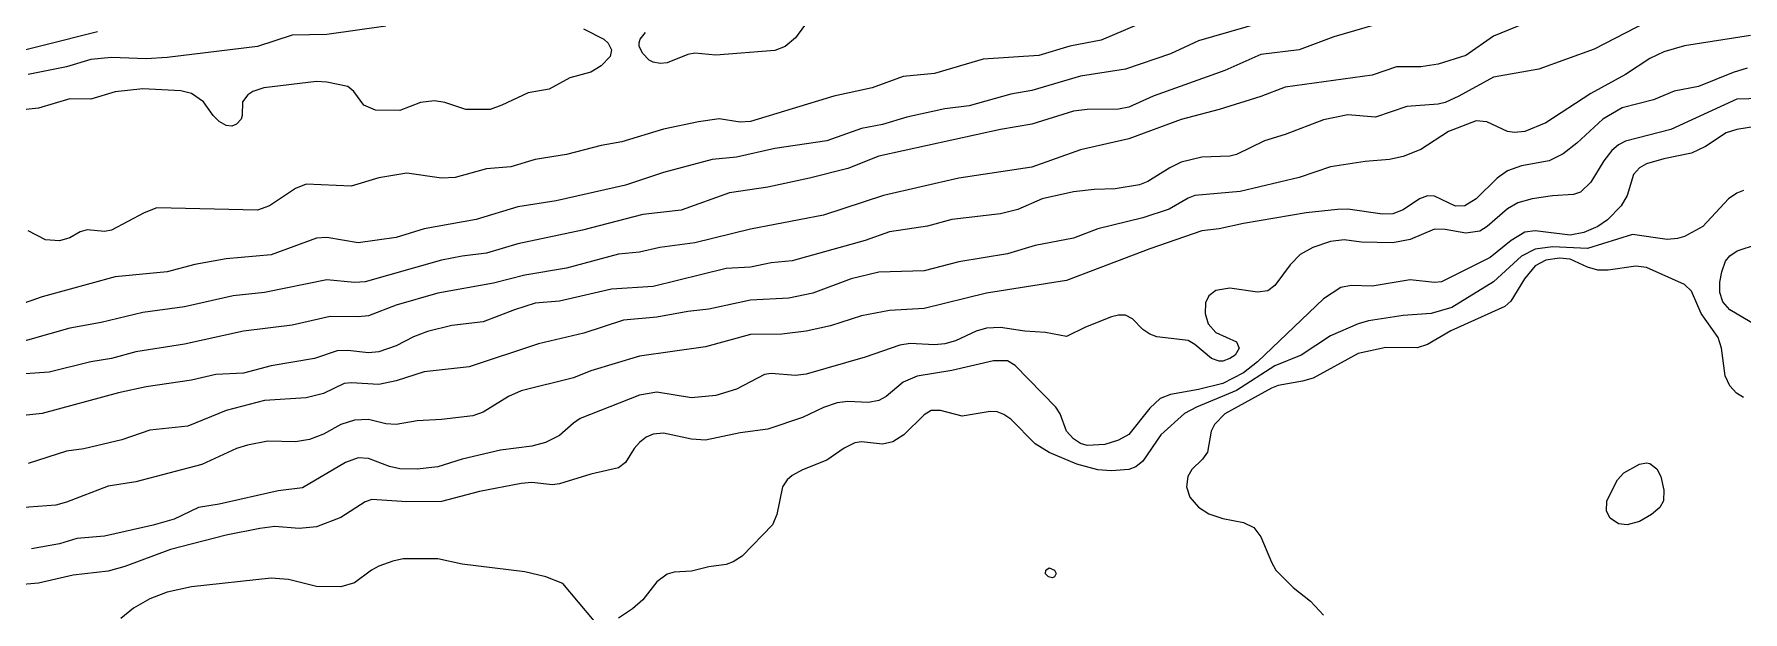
# Model space of a CAD drawing. Extents: x 474277 to 475042, y 254928 to 255625.
# Drawn here: x 474395.3 to 474433.03, y 255432.28 to 255445.05 of the extents above; entities that cross this region are included whole.
import ezdxf

# ---------------------------------------------------------------- set-up
doc = ezdxf.new("R2010")
doc.units = 0
doc.header["$MEASUREMENT"] = 0
doc.layers.add('BaseMapV2_DTM_export_MonNov09090547073261 — entities', color=1, linetype='CONTINUOUS')

msp = doc.modelspace()

# ---------------------------------------------------------------- linework, layer by layer
at = {"layer": 'BaseMapV2_DTM_export_MonNov09090547073261 — entities', "color": 15, "linetype": 'Continuous', "true_color": 0xb7484b}
for points in [[(474431.363, 255445.546, 84.75), (474429.753, 255444.716, 84.75), (474428.526, 255444.273, 84.75), (474427.529, 255444.098, 84.75), (474426.762, 255443.675, 84.75), (474426.456, 255443.537, 84.75), (474426.302, 255443.501, 84.75), (474425.612, 255443.446, 84.75), (474424.922, 255443.211, 84.75), (474424.309, 255443.267, 84.75), (474423.772, 255443.151, 84.75), (474422.928, 255442.826, 84.75), (474422.468, 255442.689, 84.75), (474421.855, 255442.389, 84.75), (474421.702, 255442.352, 84.75), (474421.088, 255442.326, 84.75), (474420.628, 255442.218, 84.75), (474420.38, 255442.096, 84.75), (474419.895, 255441.789, 84.75), (474419.708, 255441.717, 84.75), (474419.171, 255441.627, 84.75), (474418.711, 255441.617, 84.75), (474418.251, 255441.565, 84.75), (474417.561, 255441.404, 84.75), (474417.024, 255441.172, 84.75), (474416.641, 255441.072, 84.75), (474415.568, 255440.95, 84.75), (474415.031, 255440.804, 84.75), (474414.187, 255440.674, 84.75), (474413.656, 255440.486, 84.75), (474412.04, 255440.035, 84.75), (474411.58, 255439.99, 84.75), (474411.12, 255439.893, 84.75), (474410.584, 255439.87, 84.75), (474408.973, 255439.468, 84.75), (474408.053, 255439.413, 84.75), (474406.903, 255439.147, 84.75), (474406.366, 255439.098, 84.75), (474405.906, 255438.956, 84.75), (474405.216, 255438.688, 84.75), (474404.526, 255438.607, 84.75), (474403.989, 255438.472, 84.75), (474403.683, 255438.357, 84.75), (474403.299, 255438.155, 84.75), (474402.916, 255438.028, 84.75), (474402.686, 255438.006, 84.75), (474402.226, 255438.054, 84.75), (474401.996, 255438.046, 84.75), (474401.495, 255437.879, 84.75), (474400.539, 255437.718, 84.75), (474399.926, 255437.552, 84.75), (474399.312, 255437.525, 84.75), (474398.775, 255437.398, 84.75), (474397.779, 255437.253, 84.75), (474397.165, 255437.122, 84.75), (474395.478, 255436.665, 84.75), (474393.485, 255436.446, 84.75)], [(474422.775, 255445.406, 85.5), (474421.012, 255444.901, 85.5), (474420.398, 255444.61, 85.5), (474419.401, 255444.273, 85.5), (474418.405, 255444.119, 85.5), (474417.331, 255443.805, 85.5), (474416.871, 255443.724, 85.5), (474415.951, 255443.465, 85.5), (474415.414, 255443.399, 85.5), (474414.571, 255443.209, 85.5), (474414.034, 255443.049, 85.5), (474413.574, 255442.959, 85.5), (474412.807, 255442.691, 85.5), (474411.657, 255442.521, 85.5), (474410.814, 255442.329, 85.5), (474410.277, 255442.278, 85.5), (474409.203, 255441.991, 85.5), (474408.36, 255441.708, 85.5), (474406.826, 255441.361, 85.5), (474405.983, 255441.228, 85.5), (474405.063, 255440.952, 85.5), (474403.913, 255440.745, 85.5), (474403.299, 255440.552, 85.5), (474402.456, 255440.433, 85.5), (474401.766, 255440.549, 85.5), (474401.536, 255440.536, 85.5), (474400.539, 255440.166, 85.5), (474399.542, 255440.083, 85.5), (474398.852, 255439.955, 85.5), (474398.239, 255439.795, 85.5), (474397.089, 255439.685, 85.5), (474395.478, 255439.238, 85.5), (474394.788, 255438.996, 85.5)], [(474419.938, 255445.369, 85.75), (474418.865, 255444.916, 85.75), (474418.175, 255444.784, 85.75), (474417.484, 255444.574, 85.75), (474416.258, 255444.495, 85.75), (474415.184, 255444.179, 85.75), (474414.494, 255444.114, 85.75), (474413.808, 255443.86, 85.75), (474412.961, 255443.676, 85.75), (474411.12, 255443.117, 85.75), (474410.89, 255443.102, 85.75), (474410.43, 255443.173, 85.75), (474409.97, 255443.109, 85.75), (474409.203, 255442.945, 85.75), (474408.283, 255442.667, 85.75), (474407.823, 255442.586, 85.75), (474407.056, 255442.384, 85.75), (474406.366, 255442.277, 85.75), (474405.83, 255442.114, 85.75), (474405.293, 255442.07, 85.75), (474404.603, 255441.876, 85.75), (474404.296, 255441.863, 85.75), (474403.529, 255441.976, 85.75), (474402.916, 255441.871, 85.75), (474402.303, 255441.686, 85.75), (474401.306, 255441.728, 85.75), (474401.076, 255441.637, 85.75), (474400.499, 255441.253, 85.75), (474400.232, 255441.154, 85.75), (474398.009, 255441.206, 85.75), (474397.734, 255441.099, 85.75), (474397.012, 255440.711, 85.75), (474396.859, 255440.684, 85.75), (474396.475, 255440.725, 85.75), (474396.322, 255440.676, 85.75), (474396.092, 255440.544, 85.75), (474395.862, 255440.478, 85.75), (474395.555, 255440.499, 85.75), (474395.172, 255440.703, 85.75)], [(474396.705, 255445.097, 86.5), (474394.328, 255444.502, 86.5)], [(474425.144, 255445.316, 85.25), (474424.002, 255444.99, 85.25), (474423.235, 255444.7, 85.25), (474422.392, 255444.599, 85.25), (474421.593, 255444.243, 85.25), (474420.015, 255443.674, 85.25), (474419.478, 255443.432, 85.25), (474419.248, 255443.391, 85.25), (474418.558, 255443.381, 85.25), (474418.251, 255443.342, 85.25), (474417.331, 255443.059, 85.25), (474416.641, 255442.941, 85.25), (474413.957, 255442.348, 85.25), (474413.267, 255442.079, 85.25), (474412.424, 255441.863, 85.25), (474411.504, 255441.666, 85.25), (474410.66, 255441.543, 85.25), (474409.587, 255441.155, 85.25), (474408.743, 255441.064, 85.25), (474407.411, 255440.716, 85.25), (474405.983, 255440.412, 85.25), (474405.293, 255440.208, 85.25), (474404.756, 255440.142, 85.25), (474404.296, 255440.048, 85.25), (474402.609, 255439.575, 85.25), (474402.379, 255439.558, 85.25), (474401.766, 255439.615, 85.25), (474400.386, 255439.335, 85.25), (474399.696, 255439.261, 85.25), (474398.622, 255439.021, 85.25), (474397.702, 255438.894, 85.25), (474396.782, 255438.674, 85.25), (474396.092, 255438.551, 85.25), (474394.712, 255438.157, 85.25)], [(474407.435, 255445.163, 86), (474407.883, 255444.933, 86), (474407.977, 255444.845, 86), (474408.052, 255444.703, 86), (474408.025, 255444.55, 86), (474407.823, 255444.344, 86), (474407.593, 255444.207, 86), (474407.133, 255444.08, 86), (474406.673, 255443.832, 86), (474406.213, 255443.753, 86), (474405.631, 255443.476, 86), (474405.37, 255443.384, 86), (474404.833, 255443.381, 86), (474404.373, 255443.535, 86), (474404.143, 255443.57, 86), (474403.836, 255443.534, 86), (474403.376, 255443.357, 86), (474402.839, 255443.365, 86), (474402.586, 255443.476, 86), (474402.362, 255443.783, 86), (474402.226, 255443.891, 86), (474401.766, 255443.988, 86), (474401.536, 255444.002, 86), (474400.371, 255443.86, 86), (474400.129, 255443.783, 86), (474400.019, 255443.706, 86), (474399.902, 255443.553, 86), (474399.898, 255443.246, 86), (474399.872, 255443.169, 86), (474399.772, 255443.057, 86), (474399.669, 255443.016, 86), (474399.542, 255443.028, 86), (474399.389, 255443.116, 86), (474399.256, 255443.246, 86), (474399.043, 255443.553, 86), (474398.775, 255443.734, 86), (474398.545, 255443.796, 86), (474397.702, 255443.842, 86), (474397.089, 255443.772, 86), (474396.552, 255443.612, 86), (474396.092, 255443.62, 86), (474395.402, 255443.411, 86), (474394.712, 255443.335, 86)], [(474428.372, 255445.347, 85), (474427.529, 255445.006, 85), (474426.916, 255444.575, 85), (474426.302, 255444.384, 85), (474425.919, 255444.326, 85), (474425.382, 255444.327, 85), (474424.845, 255444.139, 85), (474422.928, 255443.873, 85), (474422.392, 255443.67, 85), (474421.472, 255443.379, 85), (474420.628, 255443.159, 85), (474419.478, 255442.73, 85), (474418.405, 255442.488, 85), (474417.331, 255442.109, 85), (474415.721, 255441.863, 85), (474414.057, 255441.483, 85), (474412.731, 255441.049, 85), (474411.12, 255440.737, 85), (474409.893, 255440.432, 85), (474409.118, 255440.332, 85), (474408.667, 255440.227, 85), (474408.207, 255440.185, 85), (474407.056, 255439.875, 85), (474406.136, 255439.717, 85), (474405.446, 255439.544, 85), (474404.219, 255439.319, 85), (474403.299, 255439.058, 85), (474402.686, 255438.818, 85), (474402.456, 255438.796, 85), (474401.842, 255438.808, 85), (474400.999, 255438.616, 85), (474399.926, 255438.485, 85), (474398.622, 255438.194, 85), (474397.549, 255438.026, 85), (474397.012, 255437.879, 85), (474396.552, 255437.807, 85), (474395.632, 255437.575, 85), (474394.788, 255437.517, 85)], [(474403.069, 255445.222, 86.25), (474401.766, 255445.041, 86.25), (474400.999, 255445.024, 86.25), (474400.232, 255444.778, 86.25), (474398.239, 255444.53, 86.25), (474397.779, 255444.505, 86.25), (474397.012, 255444.528, 86.25), (474396.552, 255444.487, 86.25), (474396.015, 255444.327, 86.25), (474395.172, 255444.159, 86.25)], [(474433.203, 255445.02, 84.5), (474431.746, 255444.79, 84.5), (474431.286, 255444.657, 84.5), (474430.979, 255444.506, 84.5), (474430.443, 255444.156, 84.5), (474429.676, 255443.732, 84.5), (474428.679, 255443.084, 84.5), (474428.219, 255442.898, 84.5), (474427.989, 255442.872, 84.5), (474427.836, 255442.895, 84.5), (474427.376, 255443.109, 84.5), (474427.146, 255443.133, 84.5), (474426.532, 255442.894, 84.5), (474425.919, 255442.496, 84.5), (474425.535, 255442.341, 84.5), (474425.229, 255442.273, 84.5), (474424.692, 255442.229, 84.5), (474423.925, 255442.115, 84.5), (474423.235, 255441.881, 84.5), (474421.932, 255441.569, 84.5), (474420.935, 255441.479, 84.5), (474420.782, 255441.423, 84.5), (474420.362, 255441.176, 84.5), (474419.785, 255440.988, 84.5), (474418.788, 255440.743, 84.5), (474418.251, 255440.538, 84.5), (474417.408, 255440.379, 84.5), (474416.794, 255440.191, 84.5), (474415.721, 255440.015, 84.5), (474414.954, 255439.817, 84.5), (474413.957, 255439.788, 84.5), (474413.344, 255439.64, 84.5), (474412.5, 255439.32, 84.5), (474411.964, 255439.212, 84.5), (474411.12, 255439.166, 84.5), (474410.2, 255438.967, 84.5), (474409.74, 255438.919, 84.5), (474409.05, 255438.792, 84.5), (474408.313, 255438.722, 84.5), (474407.44, 255438.439, 84.5), (474406.443, 255438.2, 84.5), (474404.91, 255437.693, 84.5), (474403.913, 255437.582, 84.5), (474403.299, 255437.381, 84.5), (474402.916, 255437.306, 84.5), (474402.303, 255437.341, 84.5), (474402.149, 255437.325, 84.5), (474401.689, 255437.107, 84.5), (474401.306, 255437.009, 84.5), (474400.386, 255436.951, 84.5), (474399.542, 255436.728, 84.5), (474398.699, 255436.382, 84.5), (474397.855, 255436.29, 84.5), (474397.242, 255436.079, 84.5), (474396.398, 255435.881, 84.5), (474396.015, 255435.827, 84.5), (474395.172, 255435.557, 84.5)], [(474412.316, 255445.24, 86), (474412.117, 255444.969, 86), (474411.887, 255444.777, 86), (474411.657, 255444.687, 86), (474410.354, 255444.586, 86), (474409.893, 255444.625, 86), (474409.74, 255444.595, 86), (474409.28, 255444.416, 86), (474409.127, 255444.396, 86), (474408.973, 255444.426, 86), (474408.885, 255444.473, 86), (474408.733, 255444.626, 86), (474408.664, 255444.78, 86), (474408.663, 255444.856, 86), (474408.685, 255444.933, 86), (474408.8, 255445.086, 86)], [(474433.126, 255444.292, 84.25), (474432.82, 255444.202, 84.25), (474432.053, 255443.889, 84.25), (474431.516, 255443.788, 84.25), (474431.056, 255443.598, 84.25), (474430.366, 255443.419, 84.25), (474429.943, 255443.169, 84.25), (474429.369, 255442.634, 84.25), (474429.063, 255442.403, 84.25), (474428.756, 255442.249, 84.25), (474428.142, 255442.133, 84.25), (474427.836, 255442.028, 84.25), (474427.606, 255441.862, 84.25), (474427.141, 255441.406, 84.25), (474426.897, 255441.253, 84.25), (474426.686, 255441.248, 84.25), (474426.226, 255441.467, 84.25), (474426.072, 255441.474, 84.25), (474425.894, 255441.406, 84.25), (474425.535, 255441.165, 84.25), (474425.305, 255441.075, 84.25), (474425.075, 255441.071, 84.25), (474424.309, 255441.179, 84.25), (474424.079, 255441.173, 84.25), (474423.388, 255441.097, 84.25), (474422.008, 255440.865, 84.25), (474421.472, 255440.743, 84.25), (474421.088, 255440.701, 84.25), (474419.938, 255440.304, 84.25), (474418.098, 255439.605, 84.25), (474416.334, 255439.321, 84.25), (474414.954, 255438.98, 84.25), (474414.187, 255438.94, 84.25), (474413.574, 255438.819, 84.25), (474412.884, 255438.598, 84.25), (474412.347, 255438.483, 84.25), (474411.81, 255438.412, 84.25), (474411.12, 255438.41, 84.25), (474410.124, 255438.133, 84.25), (474408.667, 255437.933, 84.25), (474407.593, 255437.608, 84.25), (474407.21, 255437.45, 84.25), (474406.06, 255437.166, 84.25), (474405.776, 255437.035, 84.25), (474405.216, 255436.693, 84.25), (474404.986, 255436.608, 84.25), (474404.296, 255436.526, 84.25), (474403.759, 255436.5, 84.25), (474403.299, 255436.422, 84.25), (474403.069, 255436.431, 84.25), (474402.686, 255436.528, 84.25), (474402.379, 255436.514, 84.25), (474402.073, 255436.419, 84.25), (474401.689, 255436.203, 84.25), (474401.382, 255436.09, 84.25), (474401.076, 255436.032, 84.25), (474400.462, 255436.053, 84.25), (474400.017, 255435.962, 84.25), (474399.772, 255435.885, 84.25), (474399.005, 255435.537, 84.25), (474397.549, 255435.154, 84.25), (474396.935, 255435.059, 84.25), (474396.015, 255434.7, 84.25), (474395.785, 255434.636, 84.25), (474394.788, 255434.565, 84.25)], [(474434.507, 255443.652, 84), (474432.896, 255443.611, 84), (474431.439, 255442.938, 84), (474430.443, 255442.684, 84), (474430.289, 255442.604, 84), (474430.136, 255442.472, 84), (474429.963, 255442.249, 84), (474429.676, 255441.778, 84), (474429.446, 255441.556, 84), (474429.293, 255441.501, 84), (474428.833, 255441.477, 84), (474428.379, 255441.406, 84), (474428.066, 255441.318, 84), (474427.836, 255441.186, 84), (474427.386, 255440.793, 84), (474427.222, 255440.695, 84), (474426.916, 255440.646, 84), (474426.456, 255440.731, 84), (474426.226, 255440.74, 84), (474425.689, 255440.507, 84), (474425.305, 255440.431, 84), (474424.615, 255440.451, 84), (474424.232, 255440.498, 84), (474423.925, 255440.466, 84), (474423.535, 255440.332, 84), (474423.255, 255440.179, 84), (474423.034, 255439.949, 84), (474422.698, 255439.491, 84), (474422.545, 255439.376, 84), (474422.315, 255439.341, 84), (474421.702, 255439.432, 84), (474421.395, 255439.381, 84), (474421.242, 255439.265, 84), (474421.171, 255439.106, 84), (474421.163, 255438.876, 84), (474421.227, 255438.646, 84), (474421.395, 255438.449, 84), (474421.855, 255438.245, 84), (474421.911, 255438.109, 84), (474421.821, 255437.955, 84), (474421.702, 255437.875, 84), (474421.548, 255437.821, 84), (474421.472, 255437.817, 84), (474421.299, 255437.879, 84), (474420.935, 255438.187, 84), (474420.782, 255438.273, 84), (474420.091, 255438.36, 84), (474419.938, 255438.412, 84), (474419.785, 255438.521, 84), (474419.555, 255438.753, 84), (474419.401, 255438.836, 84), (474419.248, 255438.836, 84), (474419.095, 255438.798, 84), (474418.518, 255438.569, 84), (474418.098, 255438.366, 84), (474417.638, 255438.453, 84), (474417.178, 255438.481, 84), (474416.641, 255438.564, 84), (474416.334, 255438.548, 84), (474416.104, 255438.483, 84), (474415.644, 255438.271, 84), (474415.414, 255438.202, 84), (474415.184, 255438.181, 84), (474414.647, 255438.212, 84), (474414.417, 255438.175, 84), (474413.651, 255437.907, 84), (474412.347, 255437.532, 84), (474412.117, 255437.504, 84), (474411.58, 255437.543, 84), (474411.427, 255437.521, 84), (474410.814, 255437.201, 84), (474410.354, 255437.061, 84), (474409.817, 255437.009, 84), (474409.05, 255437.131, 84), (474408.667, 255437.068, 84), (474407.363, 255436.549, 84), (474407.21, 255436.449, 84), (474406.903, 255436.174, 84), (474406.596, 255436.019, 84), (474406.29, 255435.941, 84), (474405.6, 255435.851, 84), (474404.756, 255435.654, 84), (474404.219, 255435.481, 84), (474403.759, 255435.431, 84), (474403.376, 255435.438, 84), (474403.146, 255435.492, 84), (474402.686, 255435.67, 84), (474402.456, 255435.681, 84), (474402.178, 255435.579, 84), (474401.229, 255435.02, 84), (474400.692, 255434.951, 84), (474399.389, 255434.66, 84), (474398.929, 255434.585, 84), (474398.392, 255434.326, 84), (474397.932, 255434.19, 84), (474396.859, 255433.954, 84), (474396.245, 255433.902, 84), (474395.862, 255433.78, 84), (474395.248, 255433.673, 84)], [(474433.356, 255443.011, 83.75), (474432.896, 255442.943, 83.75), (474432.666, 255442.863, 83.75), (474432.206, 255442.567, 83.75), (474431.9, 255442.416, 83.75), (474431.286, 255442.293, 83.75), (474430.903, 255442.183, 83.75), (474430.749, 255442.09, 83.75), (474430.621, 255441.943, 83.75), (474430.48, 255441.483, 83.75), (474430.344, 255441.253, 83.75), (474430.046, 255440.946, 83.75), (474429.829, 255440.792, 83.75), (474429.523, 255440.664, 83.75), (474429.216, 255440.602, 83.75), (474428.449, 255440.701, 83.75), (474428.219, 255440.667, 83.75), (474427.919, 255440.486, 83.75), (474427.452, 255440.108, 83.75), (474426.379, 255439.576, 83.75), (474426.226, 255439.561, 83.75), (474425.689, 255439.613, 83.75), (474424.845, 255439.473, 83.75), (474424.385, 255439.494, 83.75), (474424.155, 255439.446, 83.75), (474423.772, 255439.2, 83.75), (474422.315, 255437.802, 83.75), (474422.008, 255437.562, 83.75), (474421.548, 255437.326, 83.75), (474421.012, 255437.189, 83.75), (474420.398, 255437.084, 83.75), (474420.168, 255436.994, 83.75), (474419.938, 255436.783, 83.75), (474419.478, 255436.2, 83.75), (474419.248, 255436.073, 83.75), (474418.941, 255435.98, 83.75), (474418.558, 255435.952, 83.75), (474418.405, 255436.002, 83.75), (474418.251, 255436.102, 83.75), (474418.101, 255436.269, 83.75), (474417.958, 255436.652, 83.75), (474417.866, 255436.805, 83.75), (474416.964, 255437.725, 83.75), (474416.794, 255437.823, 83.75), (474416.488, 255437.823, 83.75), (474415.568, 255437.615, 83.75), (474414.801, 255437.488, 83.75), (474414.494, 255437.352, 83.75), (474414.118, 255437.035, 83.75), (474413.957, 255436.949, 83.75), (474413.727, 255436.905, 83.75), (474413.267, 255436.924, 83.75), (474413.037, 255436.895, 83.75), (474412.731, 255436.795, 83.75), (474412.27, 255436.57, 83.75), (474411.504, 255436.315, 83.75), (474410.89, 255436.237, 83.75), (474410.124, 255436.076, 83.75), (474409.817, 255436.097, 83.75), (474409.203, 255436.225, 83.75), (474408.973, 255436.206, 83.75), (474408.82, 255436.14, 83.75), (474408.667, 255436.021, 83.75), (474408.549, 255435.885, 83.75), (474408.363, 255435.579, 83.75), (474408.207, 255435.459, 83.75), (474407.593, 255435.323, 83.75), (474406.903, 255435.104, 83.75), (474406.75, 255435.086, 83.75), (474406.29, 255435.134, 83.75), (474406.06, 255435.118, 83.75), (474405.14, 255434.936, 83.75), (474404.296, 255434.718, 83.75), (474403.529, 255434.712, 83.75), (474402.763, 255434.76, 83.75), (474402.609, 255434.708, 83.75), (474402.073, 255434.363, 83.75), (474401.536, 255434.158, 83.75), (474401.152, 255434.119, 83.75), (474400.616, 255434.162, 83.75), (474400.284, 255434.122, 83.75), (474399.542, 255433.976, 83.75), (474398.315, 255433.655, 83.75), (474397.307, 255433.278, 83.75), (474396.935, 255433.179, 83.75), (474396.168, 255433.092, 83.75), (474395.402, 255432.915, 83.75), (474393.945, 255432.783, 83.75)], [(474433.05, 255441.592, 83.5), (474432.896, 255441.535, 83.5), (474432.718, 255441.406, 83.5), (474432.151, 255440.793, 83.5), (474431.746, 255440.571, 83.5), (474431.593, 255440.527, 83.5), (474431.363, 255440.511, 83.5), (474430.596, 255440.616, 83.5), (474429.599, 255440.309, 83.5), (474428.833, 255440.344, 83.5), (474428.449, 255440.296, 83.5), (474428.142, 255440.138, 83.5), (474427.529, 255439.575, 83.5), (474426.609, 255439.002, 83.5), (474426.149, 255438.87, 83.5), (474425.535, 255438.829, 83.5), (474424.769, 255438.711, 83.5), (474424.539, 255438.643, 83.5), (474423.925, 255438.377, 83.5), (474423.28, 255437.955, 83.5), (474422.698, 255437.718, 83.5), (474421.855, 255437.168, 83.5), (474420.965, 255436.805, 83.5), (474420.705, 255436.66, 83.5), (474420.181, 255436.192, 83.5), (474419.785, 255435.608, 83.5), (474419.631, 255435.483, 83.5), (474419.478, 255435.422, 83.5), (474419.095, 255435.393, 83.5), (474418.788, 255435.42, 83.5), (474418.328, 255435.543, 83.5), (474417.714, 255435.799, 83.5), (474417.408, 255435.995, 83.5), (474416.871, 255436.537, 83.5), (474416.718, 255436.639, 83.5), (474416.564, 255436.697, 83.5), (474416.411, 255436.706, 83.5), (474415.798, 255436.602, 83.5), (474415.313, 255436.729, 83.5), (474415.107, 255436.729, 83.5), (474414.954, 255436.636, 83.5), (474414.51, 255436.192, 83.5), (474414.264, 255436.035, 83.5), (474414.034, 255435.983, 83.5), (474413.574, 255436.035, 83.5), (474413.421, 255436.011, 83.5), (474413.191, 255435.899, 83.5), (474412.807, 255435.634, 83.5), (474412.27, 255435.415, 83.5), (474412.04, 255435.29, 83.5), (474411.928, 255435.195, 83.5), (474411.824, 255435.042, 83.5), (474411.705, 255434.428, 83.5), (474411.607, 255434.198, 83.5), (474410.935, 255433.508, 83.5), (474410.737, 255433.384, 83.5), (474410.584, 255433.326, 83.5), (474410.2, 255433.272, 83.5), (474409.817, 255433.179, 83.5), (474409.433, 255433.155, 83.5), (474409.28, 255433.109, 83.5), (474409.05, 255432.941, 83.5), (474408.743, 255432.544, 83.5), (474408.513, 255432.342, 83.5), (474408.207, 255432.139, 83.5)], [(474433.05, 255437.016, 83.25), (474432.893, 255437.112, 83.25), (474432.743, 255437.273, 83.25), (474432.645, 255437.495, 83.25), (474432.56, 255438.109, 83.25), (474432.489, 255438.339, 83.25), (474432.113, 255438.876, 83.25), (474431.9, 255439.366, 83.25), (474431.746, 255439.512, 83.25), (474430.903, 255439.89, 83.25), (474430.673, 255439.916, 83.25), (474430.059, 255439.834, 83.25), (474429.829, 255439.833, 83.25), (474429.599, 255439.899, 83.25), (474429.216, 255440.07, 83.25), (474428.986, 255440.098, 83.25), (474428.679, 255440.05, 83.25), (474428.449, 255439.925, 83.25), (474428.212, 255439.642, 83.25), (474427.912, 255439.148, 83.25), (474427.78, 255439.029, 83.25), (474426.586, 255438.492, 83.25), (474426.072, 255438.185, 83.25), (474425.842, 255438.116, 83.25), (474425.152, 255438.121, 83.25), (474424.539, 255437.991, 83.25), (474423.542, 255437.446, 83.25), (474423.312, 255437.375, 83.25), (474422.775, 255437.282, 83.25), (474422.622, 255437.221, 83.25), (474421.597, 255436.652, 83.25), (474421.364, 255436.422, 83.25), (474421.296, 255436.269, 83.25), (474421.209, 255435.809, 83.25), (474421.104, 255435.655, 83.25), (474420.864, 255435.425, 83.25), (474420.778, 255435.272, 83.25), (474420.745, 255435.042, 83.25), (474420.82, 255434.812, 83.25), (474421.012, 255434.588, 83.25), (474421.242, 255434.445, 83.25), (474421.548, 255434.338, 83.25), (474422.008, 255434.254, 83.25), (474422.238, 255434.14, 83.25), (474422.392, 255433.938, 83.25), (474422.622, 255433.376, 83.25), (474422.723, 255433.202, 83.25), (474423.103, 255432.818, 83.25), (474423.483, 255432.511, 83.25), (474423.772, 255432.206, 83.25)], [(474433.356, 255438.591, 83.5), (474432.743, 255438.951, 83.5), (474432.59, 255439.132, 83.5), (474432.524, 255439.336, 83.5), (474432.521, 255439.566, 83.5), (474432.565, 255439.796, 83.5), (474432.652, 255440.026, 83.5), (474432.743, 255440.145, 83.5), (474432.907, 255440.256, 83.5), (474433.356, 255440.404, 83.5)], [(474430.477, 255434.198, 83.25), (474430.289, 255434.223, 83.25), (474430.104, 255434.352, 83.25), (474430.022, 255434.505, 83.25), (474430.032, 255434.735, 83.25), (474430.264, 255435.195, 83.25), (474430.403, 255435.348, 83.25), (474430.749, 255435.539, 83.25), (474430.903, 255435.57, 83.25), (474430.979, 255435.556, 83.25), (474431.133, 255435.439, 83.25), (474431.223, 255435.272, 83.25), (474431.291, 255434.965, 83.25), (474431.28, 255434.735, 83.25), (474431.199, 255434.582, 83.25), (474431.015, 255434.428, 83.25), (474430.749, 255434.278, 83.25), (474430.477, 255434.198, 83.25)], [(474407.67, 255432.077, 83.5), (474406.98, 255432.901, 83.5), (474406.601, 255433.048, 83.5), (474406.136, 255433.165, 83.5), (474404.756, 255433.328, 83.5), (474404.219, 255433.447, 83.5), (474403.453, 255433.448, 83.5), (474403.223, 255433.399, 83.5), (474402.916, 255433.286, 83.5), (474402.754, 255433.202, 83.5), (474402.379, 255432.92, 83.5), (474402.073, 255432.831, 83.5), (474401.536, 255432.84, 83.5), (474400.922, 255432.996, 83.5), (474400.539, 255433.024, 83.5), (474398.775, 255432.829, 83.5), (474398.239, 255432.713, 83.5), (474397.855, 255432.567, 83.5), (474397.499, 255432.358, 83.5), (474397.216, 255432.128, 83.5)], [(474417.835, 255433.048, 83.5), (474417.791, 255433.027, 83.5), (474417.699, 255433.048, 83.5), (474417.638, 255433.117, 83.5), (474417.641, 255433.202, 83.5), (474417.714, 255433.249, 83.5), (474417.835, 255433.202, 83.5), (474417.873, 255433.125, 83.5), (474417.835, 255433.048, 83.5)]]:
    msp.add_polyline3d(points, dxfattribs=at)

doc.saveas('drawing.dxf')
